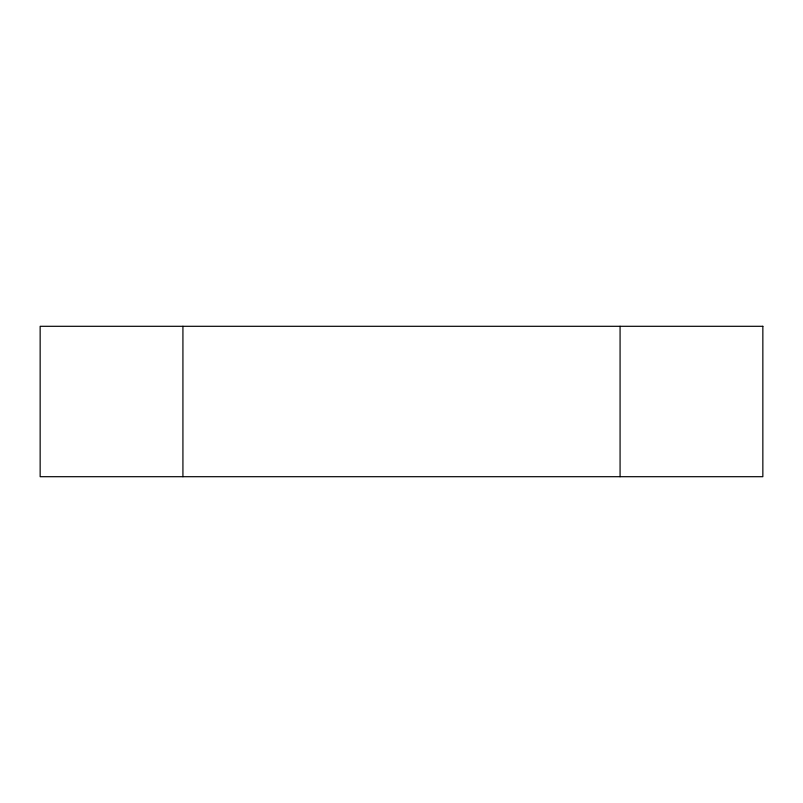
<?xml version="1.0" encoding="UTF-8"?>
<svg xmlns="http://www.w3.org/2000/svg" width="803" height="803" viewBox="0 0 803 803"><rect width="100%" height="100%" fill="white"/><g stroke="black" fill="none" stroke-linecap="round" stroke-linejoin="round"><path stroke-width="1.2" d="M620.077 326.299L620.077 476.701M182.923 326.299L182.923 476.701M762.85 326.299L40.15 326.299L40.15 476.701L762.85 476.701L762.85 326.299"/></g></svg>
